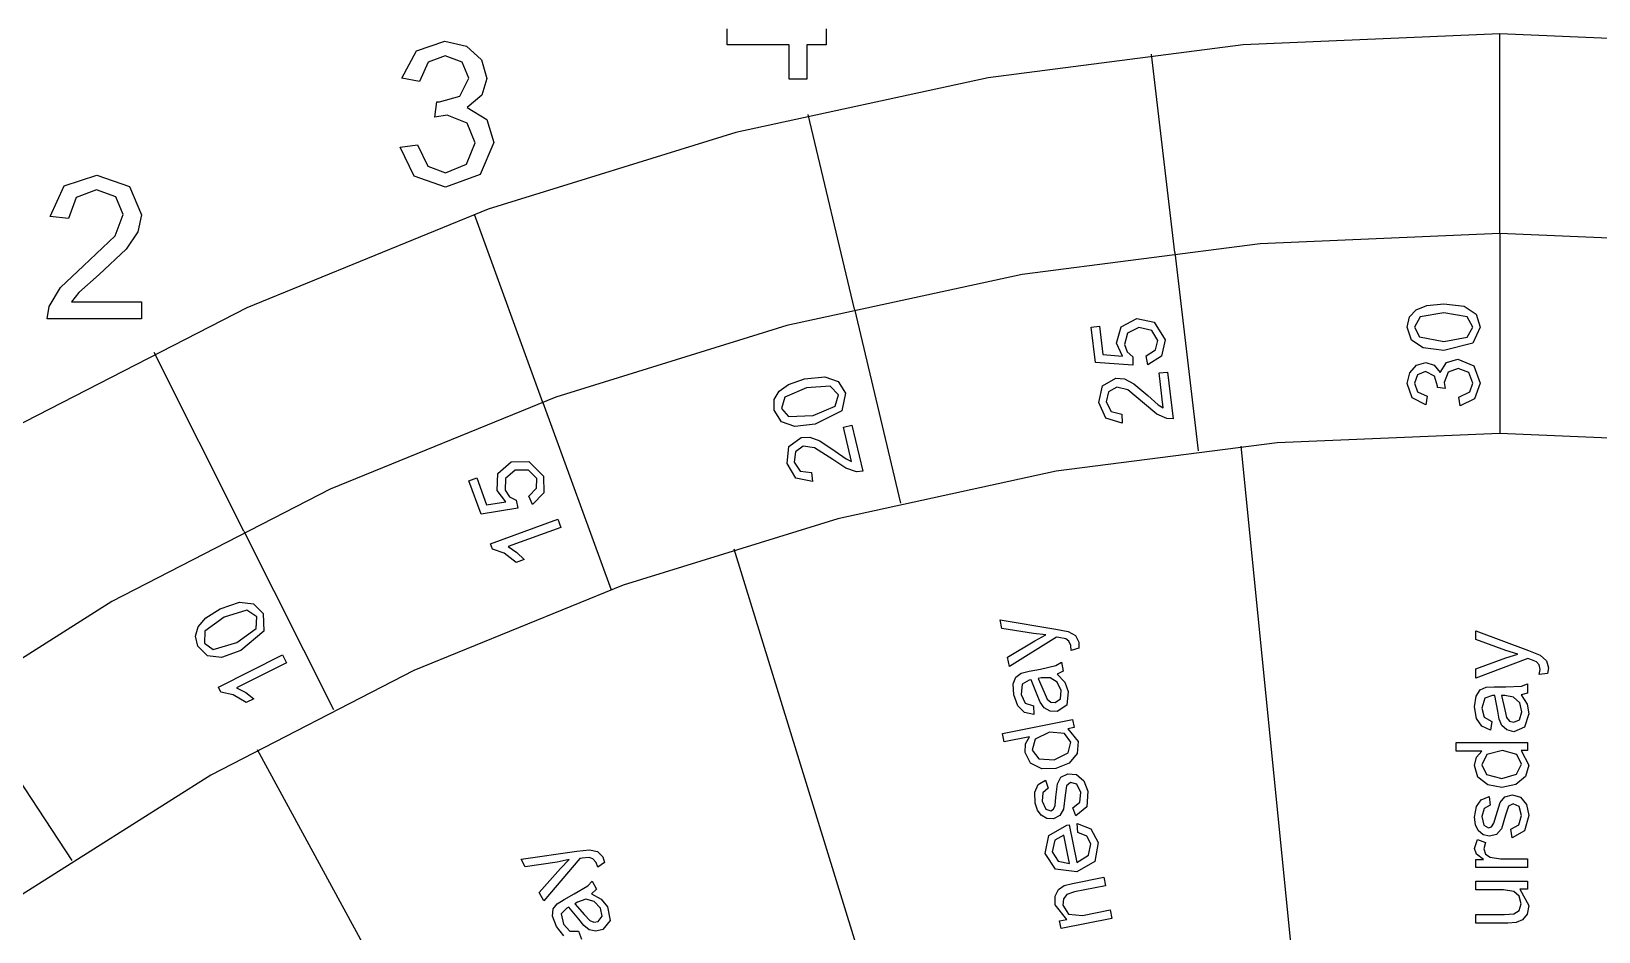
# Model space of a CAD drawing. Extents: x 7.9 to 57.9, y 5.2 to 55.2.
# Drawn here: x 18.2 to 33.88, y 35.25 to 44.26 of the extents above; entities that cross this region are included whole.
import ezdxf

# ---------------------------------------------------------------- set-up
doc = ezdxf.new("R2010")
doc.units = 0

msp = doc.modelspace()

# ---------------------------------------------------------------- linework, layer by layer
at = {"layer": 'dim'}
for p, q in [((32.890867, 44.23668), (30.32325, 44.127014)), ((35.458484, 44.127014), (32.890867, 44.23668)), ((30.32325, 44.127014), (27.770601, 43.798014)), ((27.770601, 43.798014), (25.247888, 43.249682)), ((25.247888, 43.249682), (22.770081, 42.482016)), ((22.770081, 42.482016), (20.352146, 41.495017)), ((20.352146, 41.495017), (18.009053, 40.288685))]:
    msp.add_line(p, q, dxfattribs=at)
at = {"layer": 'graphic border'}
for p, q in [((25.161157, 44.125777), (25.161157, 44.286908)), ((26.151383, 44.286908), (26.151383, 44.125777)), ((32.890866, 42.237456), (32.890866, 44.237703)), ((22.051041, 44.065425), (22.335218, 44.16308)), ((22.335218, 44.16308), (22.551037, 44.112301)), ((22.551037, 44.112301), (22.701426, 43.975584)), ((25.782245, 44.125777), (25.161157, 44.125777)), ((25.782245, 43.783007), (25.782245, 44.125777)), ((26.151383, 44.125777), (25.958025, 44.125777)), ((25.958025, 44.125777), (25.958025, 43.783007)), ((21.904558, 43.791992), (22.051041, 44.065425)), ((22.168228, 43.954099), (22.080338, 43.760742)), ((22.339124, 44.018552), (22.168228, 43.954099)), ((22.508068, 43.955076), (22.339124, 44.018552)), ((22.573498, 43.794921), (22.508068, 43.955076)), ((22.701426, 43.975584), (22.75416, 43.791013)), ((29.640278, 42.046956), (29.40808, 44.033974)), ((22.080338, 43.760742), (21.904558, 43.791992)), ((22.483655, 43.614258), (22.573498, 43.794921)), ((22.75416, 43.791013), (22.704356, 43.622072)), ((25.958025, 43.783007), (25.782245, 43.783007)), ((22.281508, 43.555664), (22.483655, 43.614258)), ((22.704356, 43.622072), (22.556896, 43.500977)), ((22.233656, 43.403222), (22.253188, 43.557516)), ((22.253188, 43.557516), (22.281508, 43.555664)), ((22.556896, 43.500977), (22.75416, 43.378909)), ((22.357679, 43.422748), (22.233656, 43.403222)), ((22.558849, 43.343646), (22.357679, 43.422748)), ((22.63795, 43.14443), (22.558849, 43.343646)), ((22.75416, 43.378909), (22.824472, 43.148442)), ((26.433639, 41.480748), (25.972392, 43.428079)), ((22.552013, 42.931542), (22.63795, 43.14443)), ((22.824472, 43.148442), (22.687754, 42.830085)), ((21.88698, 43.103409), (22.06276, 43.126852)), ((22.028581, 42.812506), (21.88698, 43.103521)), ((21.88698, 43.103521), (21.88698, 43.103409)), ((22.06276, 43.126852), (22.165298, 42.911034)), ((18.52675, 42.714695), (18.851943, 42.821139)), ((18.851943, 42.821139), (19.178112, 42.706882)), ((22.165298, 42.911034), (22.343031, 42.845605)), ((22.687754, 42.830085), (22.342054, 42.700204)), ((22.343031, 42.845605), (22.552013, 42.931542)), ((18.387103, 42.40708), (18.52675, 42.714695)), ((18.848036, 42.675637), (18.644913, 42.599466)), ((19.042371, 42.603374), (18.848036, 42.675637)), ((19.178112, 42.706882), (19.298228, 42.423683)), ((22.342054, 42.700204), (22.028581, 42.812506)), ((18.644913, 42.599466), (18.567765, 42.388533)), ((19.117565, 42.427593), (19.042371, 42.603374)), ((18.567765, 42.388533), (18.387103, 42.40708)), ((19.035535, 42.215681), (19.117565, 42.427593)), ((19.298228, 42.423683), (19.263072, 42.254738)), ((23.314312, 40.54677), (22.630285, 42.427956)), ((18.720108, 41.91295), (19.035535, 42.215681)), ((19.263072, 42.254738), (19.145885, 42.079936)), ((32.890866, 42.236685), (30.494423, 42.134329)), ((32.890866, 42.237456), (32.890866, 40.237208)), ((35.287309, 42.13433), (32.890866, 42.236685)), ((19.145885, 42.079936), (18.87538, 41.827984)), ((30.494423, 42.134329), (28.111951, 41.827263)), ((29.640278, 42.046956), (29.87245, 40.059938)), ((18.489641, 41.696153), (18.720108, 41.91295)), ((18.87538, 41.827984), (18.672257, 41.647322)), ((28.111951, 41.827263), (25.757419, 41.315485)), ((18.374407, 41.505728), (18.489641, 41.696153)), ((18.672257, 41.647322), (18.598038, 41.552596)), ((18.3539, 41.383657), (18.374407, 41.505728)), ((18.598038, 41.552596), (19.300181, 41.552601)), ((19.300181, 41.552601), (19.300181, 41.383657)), ((26.433639, 41.480748), (26.894859, 39.536063)), ((31.988336, 41.402178), (32.055239, 41.473964)), ((32.055239, 41.473964), (32.161696, 41.518401)), ((32.330661, 41.44418), (32.09577, 41.40267)), ((32.161696, 41.518401), (32.330661, 41.534514)), ((32.330661, 41.534514), (32.5343, 41.508638)), ((32.565066, 41.40267), (32.330661, 41.44418)), ((32.5343, 41.508638), (32.653945, 41.430991)), ((32.653945, 41.430991), (32.695942, 41.301094)), ((19.300181, 41.383657), (18.3539, 41.383657)), ((25.757419, 41.315485), (23.444799, 40.598997)), ((28.803728, 41.300601), (28.887155, 41.310352)), ((28.845058, 40.947006), (28.803728, 41.300601)), ((28.887155, 41.310352), (28.920321, 41.026603)), ((29.055577, 41.139762), (29.101719, 41.304456)), ((29.101719, 41.304456), (29.260119, 41.38787)), ((29.278708, 41.296134), (29.165776, 41.240161)), ((29.260119, 41.38787), (29.433549, 41.351108)), ((29.409921, 41.267222), (29.278708, 41.296134)), ((29.469927, 41.166067), (29.409921, 41.267222)), ((29.433549, 41.351108), (29.541713, 41.174458)), ((31.964894, 41.301091), (31.988336, 41.402178)), ((32.006891, 41.171192), (31.964894, 41.301091)), ((32.09577, 41.40267), (32.037657, 41.30012)), ((32.037657, 41.30012), (32.088933, 41.203428)), ((32.623669, 41.301097), (32.565066, 41.40267)), ((32.565556, 41.199034), (32.623669, 41.301097)), ((32.695942, 41.301094), (32.621713, 41.138476)), ((29.115905, 41.010622), (29.055577, 41.139762)), ((29.165776, 41.240161), (29.13542, 41.125496)), ((29.13542, 41.125496), (29.163722, 41.051611)), ((29.446948, 41.072425), (29.469927, 41.166067)), ((29.541713, 41.174458), (29.505927, 41.009502)), ((32.126536, 41.093544), (32.006891, 41.171192)), ((32.088933, 41.203428), (32.330661, 41.158013)), ((32.330661, 41.067668), (32.126536, 41.093544)), ((32.330661, 41.158013), (32.565556, 41.199034)), ((32.330661, 41.158013), (32.330661, 41.158013)), ((32.621713, 41.138476), (32.330661, 41.067666)), ((20.324497, 39.258251), (19.426899, 41.046832)), ((29.218343, 40.920821), (28.845058, 40.947006)), ((28.920321, 41.026603), (29.115905, 41.010622)), ((29.163722, 41.051611), (29.219433, 41.004039)), ((29.219433, 41.004039), (29.218343, 40.920821)), ((29.351559, 41.013584), (29.446948, 41.072425)), ((29.370034, 40.922818), (29.351559, 41.013584)), ((29.505927, 41.009502), (29.370034, 40.922818)), ((32.058731, 40.919205), (32.151028, 40.945584)), ((32.151028, 40.945584), (32.235509, 40.920687)), ((32.296065, 40.846948), (32.357107, 40.945595)), ((32.330661, 41.067666), (32.330661, 41.067668)), ((32.357107, 40.945595), (32.472356, 40.980755)), ((32.472356, 40.980755), (32.631556, 40.912387)), ((25.77336, 40.727203), (25.934055, 40.781847)), ((25.934055, 40.781847), (26.138173, 40.803629)), ((26.138173, 40.803629), (26.272499, 40.755668)), ((28.917088, 40.713535), (29.050776, 40.789638)), ((29.050776, 40.789638), (29.136728, 40.781997)), ((29.136728, 40.781997), (29.230353, 40.733941)), ((29.370034, 40.922818), (29.370034, 40.922818)), ((29.483319, 40.841168), (29.567231, 40.850976)), ((29.524079, 40.492448), (29.483319, 40.841168)), ((29.567231, 40.850976), (29.622167, 40.380972)), ((31.964963, 40.736077), (31.990363, 40.844)), ((31.990363, 40.844), (32.058731, 40.919205)), ((32.068992, 40.822514), (32.03725, 40.73803)), ((32.149078, 40.855232), (32.068992, 40.822514)), ((32.239423, 40.810306), (32.149078, 40.855232)), ((32.235509, 40.920687), (32.296065, 40.846948)), ((32.268723, 40.709216), (32.239423, 40.810306)), ((32.374614, 40.847913), (32.335059, 40.747316)), ((32.474235, 40.887471), (32.374614, 40.847913)), ((32.580692, 40.844495), (32.474235, 40.887471)), ((32.623669, 40.73999), (32.580692, 40.844495)), ((32.631556, 40.912387), (32.696506, 40.739514)), ((25.631475, 40.57413), (25.68002, 40.659411)), ((25.68002, 40.659411), (25.77336, 40.727203)), ((25.954887, 40.693947), (25.735899, 40.59939)), ((26.192547, 40.707614), (25.954887, 40.693947)), ((26.272994, 40.62229), (26.192547, 40.707614)), ((26.239984, 40.509577), (26.272994, 40.62229)), ((26.272499, 40.755668), (26.34332, 40.638955)), ((26.34332, 40.638955), (26.308594, 40.463602)), ((28.879274, 40.5449), (28.917088, 40.713535)), ((28.976383, 40.652125), (28.951772, 40.551408)), ((29.059324, 40.699678), (28.976383, 40.652125)), ((29.16934, 40.671237), (29.059324, 40.699678)), ((29.338014, 40.532145), (29.16934, 40.671237)), ((29.230353, 40.733941), (29.371197, 40.614212)), ((32.013797, 40.593969), (31.964963, 40.736077)), ((32.03725, 40.73803), (32.069478, 40.652569)), ((32.069478, 40.652569), (32.16617, 40.608619)), ((32.267664, 40.695061), (32.268723, 40.709216)), ((32.344822, 40.685298), (32.267664, 40.695061)), ((32.335059, 40.747316), (32.344822, 40.685298)), ((32.483024, 40.599838), (32.590948, 40.651114)), ((32.590948, 40.651114), (32.623669, 40.73999)), ((32.696506, 40.739514), (32.640345, 40.582756)), ((23.444799, 40.598997), (21.18806, 39.677798)), ((23.314312, 40.54677), (23.998364, 38.668231)), ((25.631976, 40.470362), (25.631475, 40.57413)), ((25.702798, 40.353649), (25.631976, 40.470362)), ((25.735899, 40.59939), (25.703002, 40.4862)), ((25.703002, 40.4862), (25.775194, 40.403939)), ((26.020881, 40.415492), (26.239984, 40.509577)), ((28.951022, 40.389561), (28.879274, 40.5449)), ((28.951772, 40.551408), (29.001397, 40.454941)), ((29.459073, 40.43026), (29.338014, 40.532145)), ((29.371197, 40.614212), (29.472722, 40.523811)), ((29.472722, 40.523811), (29.524079, 40.492448)), ((32.150533, 40.520717), (32.013797, 40.593969)), ((32.16617, 40.608619), (32.150533, 40.520717)), ((32.494745, 40.511935), (32.483024, 40.599838)), ((32.494819, 40.511946), (32.494745, 40.511935)), ((32.640345, 40.582756), (32.494819, 40.511946)), ((25.837123, 40.305688), (25.702798, 40.353649)), ((25.775194, 40.403939), (26.020881, 40.415492)), ((26.041715, 40.327583), (25.837123, 40.305688)), ((26.020881, 40.415492), (26.020881, 40.415492)), ((26.041716, 40.32758), (26.041715, 40.327583)), ((26.308594, 40.463602), (26.041716, 40.32758)), ((26.3248, 40.297813), (26.407007, 40.317296)), ((26.407007, 40.317296), (26.516132, 39.856848)), ((29.111917, 40.338058), (28.951022, 40.389561)), ((29.001397, 40.454941), (29.110644, 40.428869)), ((29.110644, 40.428869), (29.111917, 40.338058)), ((29.560346, 40.384081), (29.459073, 40.43026)), ((29.622167, 40.380972), (29.560346, 40.384081)), ((25.777204, 40.105312), (25.901154, 40.196417)), ((25.901154, 40.196417), (25.987412, 40.198805)), ((25.987412, 40.198805), (26.085983, 40.16194)), ((26.085983, 40.16194), (26.239774, 40.05937)), ((26.405759, 39.956177), (26.3248, 40.297813)), ((32.890864, 40.236686), (30.665596, 40.141642)), ((35.116132, 40.141642), (32.890864, 40.236686)), ((25.759221, 39.933426), (25.777204, 40.105312)), ((25.843233, 40.051201), (25.830482, 39.948305)), ((25.920095, 40.108061), (25.843233, 40.051201)), ((26.03267, 40.092584), (25.920095, 40.108061)), ((26.216351, 39.974013), (26.03267, 40.092584)), ((26.239774, 40.05937), (26.351108, 39.981369)), ((30.665596, 40.141642), (28.453301, 39.856509)), ((31.098644, 32.146252), (30.302104, 40.107563)), ((22.864152, 39.833829), (22.999046, 39.951523)), ((23.038297, 39.86655), (22.941318, 39.786042)), ((22.999046, 39.951523), (23.176282, 39.955749)), ((23.172643, 39.868677), (23.038297, 39.86655)), ((23.25436, 39.784088), (23.172643, 39.868677)), ((23.176282, 39.955749), (23.322267, 39.808804)), ((25.848517, 39.787466), (25.759221, 39.933426)), ((25.830482, 39.948305), (25.890971, 39.858254)), ((25.890971, 39.858254), (26.002506, 39.84504)), ((26.002506, 39.84504), (26.014304, 39.754989)), ((26.348417, 39.88687), (26.216351, 39.974013)), ((28.453301, 39.856509), (26.26695, 39.381287)), ((26.454368, 39.85276), (26.348417, 39.88687)), ((26.351108, 39.981369), (26.405759, 39.956177)), ((26.516132, 39.856848), (26.454368, 39.85276)), ((22.575083, 39.761356), (22.654012, 39.790084)), ((22.696843, 39.426824), (22.575083, 39.761356)), ((22.654012, 39.790084), (22.751721, 39.521632)), ((22.857235, 39.662933), (22.864152, 39.833829)), ((22.941318, 39.786042), (22.938224, 39.667467)), ((23.174346, 39.608417), (23.253593, 39.687669)), ((23.253593, 39.687669), (23.25436, 39.784088)), ((23.322267, 39.808804), (23.325487, 39.640041)), ((26.014304, 39.754989), (25.848517, 39.787466)), ((21.18806, 39.677798), (19.001173, 38.551888)), ((22.751721, 39.521632), (22.94572, 39.551187)), ((22.94572, 39.551187), (22.857235, 39.662933)), ((22.938224, 39.667467), (22.982795, 39.602098)), ((22.982795, 39.602098), (23.047975, 39.568655)), ((23.047975, 39.568655), (23.066107, 39.48743)), ((23.213248, 39.524356), (23.174346, 39.608417)), ((23.325487, 39.640041), (23.213248, 39.524356)), ((23.213248, 39.524356), (23.213248, 39.524356)), ((23.066107, 39.48743), (22.696843, 39.426824)), ((22.790971, 39.131085), (23.46646, 39.376943)), ((23.46646, 39.376943), (23.496525, 39.294342)), ((26.26695, 39.381287), (24.119517, 38.715977)), ((20.324497, 39.258251), (21.222095, 37.472316)), ((23.496525, 39.294342), (22.970176, 39.102767)), ((22.810345, 39.077854), (22.790971, 39.131085)), ((22.927013, 39.037166), (22.810345, 39.077854)), ((22.970176, 39.102767), (23.055638, 39.045008)), ((25.227247, 39.080981), (27.585289, 31.43717)), ((23.050035, 38.944748), (22.927013, 39.037166)), ((23.129882, 38.97381), (23.050035, 38.944748)), ((23.055638, 39.045008), (23.129882, 38.97381)), ((24.119517, 38.715977), (22.023974, 37.860578)), ((19.001173, 38.551888), (16.898108, 37.221268)), ((19.941722, 38.387736), (20.085483, 38.477968)), ((20.085483, 38.477968), (20.279075, 38.546238)), ((20.354125, 38.465348), (20.126024, 38.397239)), ((20.279075, 38.546238), (20.420841, 38.530547)), ((20.452079, 38.400876), (20.354125, 38.465348)), ((20.420841, 38.530547), (20.516671, 38.433313)), ((20.516671, 38.433313), (20.523322, 38.254678)), ((19.838962, 38.206067), (19.866532, 38.300245)), ((19.866532, 38.300245), (19.941722, 38.387736)), ((20.126024, 38.397239), (19.934746, 38.254726)), ((20.254458, 38.14151), (20.445954, 38.283588)), ((20.445954, 38.283588), (20.452079, 38.400876)), ((27.909272, 38.282865), (27.892284, 38.36911)), ((27.892284, 38.36911), (28.447878, 38.277464)), ((28.22728, 38.232521), (27.909272, 38.282865)), ((28.447878, 38.277464), (28.572881, 38.251818)), ((19.863382, 38.105212), (19.838962, 38.206067)), ((19.934746, 38.254726), (19.928841, 38.137)), ((19.928841, 38.137), (20.018058, 38.073606)), ((20.018058, 38.073606), (20.254458, 38.14151)), ((20.254458, 38.14151), (20.254458, 38.14151)), ((20.523322, 38.254678), (20.295007, 38.060776)), ((27.965803, 37.995862), (28.239614, 38.159792)), ((28.455878, 38.196419), (27.984112, 37.902911)), ((28.350215, 38.219902), (28.22728, 38.232521)), ((28.239614, 38.159792), (28.350215, 38.219902)), ((28.478468, 38.192914), (28.455878, 38.196419)), ((28.547863, 38.179209), (28.478468, 38.192914)), ((28.580263, 38.156224), (28.547863, 38.179209)), ((28.572881, 38.251818), (28.645551, 38.211381)), ((28.598904, 38.112116), (28.580263, 38.156224)), ((28.600959, 38.061254), (28.598904, 38.112116)), ((28.645551, 38.211381), (28.679642, 38.144431)), ((28.679642, 38.144431), (28.68005, 38.086776)), ((32.651336, 38.17276), (32.651336, 38.260662)), ((32.651336, 38.260662), (33.178745, 38.063371)), ((32.95362, 38.061907), (32.651336, 38.17276)), ((19.959211, 38.007977), (19.863382, 38.105212)), ((20.100977, 37.992289), (19.959211, 38.007977)), ((20.069179, 37.69544), (20.711556, 38.018057)), ((20.295003, 38.060777), (20.100977, 37.992289)), ((20.295007, 38.060776), (20.295003, 38.060777)), ((20.711556, 38.018057), (20.751007, 37.939505)), ((27.984112, 37.902911), (27.965803, 37.995862)), ((28.680046, 38.086783), (28.600959, 38.061254)), ((28.68005, 38.086776), (28.680046, 38.086783)), ((32.651336, 37.880242), (32.951664, 37.988165)), ((33.170929, 37.982308), (32.651336, 37.785505)), ((32.951664, 37.988165), (33.071798, 38.025768)), ((33.071798, 38.025768), (32.95362, 38.061907)), ((33.192414, 37.974502), (33.170929, 37.982308)), ((33.178745, 38.063371), (33.296434, 38.01405)), ((33.25785, 37.947642), (33.192414, 37.974502)), ((33.296434, 38.01405), (33.359918, 37.960331)), ((33.359918, 37.960331), (33.380424, 37.888058)), ((22.023974, 37.860578), (19.993294, 36.815091)), ((20.751007, 37.939505), (20.250459, 37.688117)), ((28.04958, 37.795422), (28.102749, 37.833767)), ((28.102749, 37.833767), (28.181437, 37.853743)), ((28.181437, 37.853743), (28.296429, 37.876393)), ((28.296429, 37.876393), (28.447756, 37.911675)), ((28.447756, 37.911675), (28.504265, 37.9457)), ((28.522008, 37.855623), (28.462641, 37.825997)), ((28.462641, 37.825997), (28.462649, 37.825963)), ((28.462649, 37.825963), (28.53836, 37.744816)), ((28.504265, 37.9457), (28.522008, 37.855623)), ((32.651336, 37.785505), (32.651336, 37.880242)), ((33.285198, 37.918832), (33.25785, 37.947642)), ((33.294961, 37.87195), (33.285198, 37.918832)), ((33.287155, 37.82165), (33.294961, 37.87195)), ((33.369687, 37.831413), (33.287155, 37.82165)), ((33.380424, 37.888058), (33.369682, 37.831408)), ((33.369682, 37.831408), (33.369687, 37.831413)), ((20.094603, 37.644818), (20.069179, 37.69544)), ((20.215205, 37.61795), (20.094603, 37.644818)), ((20.250459, 37.688117), (20.342051, 37.640669)), ((28.022567, 37.727884), (28.04958, 37.795422)), ((28.028092, 37.618975), (28.022567, 37.727884)), ((28.111818, 37.724559), (28.101938, 37.620579)), ((28.181273, 37.763615), (28.111818, 37.724559)), ((28.203895, 37.767532), (28.181273, 37.763615)), ((28.263896, 37.619581), (28.203895, 37.767532)), ((28.303073, 37.787072), (28.271453, 37.780833)), ((28.271453, 37.780833), (28.331781, 37.646384)), ((28.392053, 37.790172), (28.303073, 37.787072)), ((28.331781, 37.646384), (28.363848, 37.574559)), ((28.463176, 37.744951), (28.392053, 37.790172)), ((28.502197, 37.66056), (28.463176, 37.744951)), ((28.4943, 37.579369), (28.502197, 37.66056)), ((28.53836, 37.744816), (28.573816, 37.65325)), ((28.573816, 37.65325), (28.558476, 37.516341)), ((32.65527, 37.60634), (32.694826, 37.667382)), ((32.694826, 37.667382), (32.754404, 37.69473)), ((32.754404, 37.69473), (32.83547, 37.699122)), ((32.83547, 37.699122), (32.95267, 37.699122)), ((32.95267, 37.699122), (33.107964, 37.704493)), ((33.107964, 37.704493), (33.169982, 37.726956)), ((33.169982, 37.726956), (33.169982, 37.635148)), ((17.504624, 37.631066), (18.603649, 35.958901)), ((20.348126, 37.540439), (20.215205, 37.61795)), ((20.342051, 37.640669), (20.424058, 37.578575)), ((20.424058, 37.578575), (20.348126, 37.540439)), ((28.069045, 37.507091), (28.028092, 37.618975)), ((28.135318, 37.441006), (28.069045, 37.507091)), ((28.101938, 37.620579), (28.141243, 37.534749)), ((28.141243, 37.534749), (28.224867, 37.506923)), ((28.224867, 37.506923), (28.229976, 37.420331)), ((28.291932, 37.545468), (28.263896, 37.619581)), ((28.33247, 37.488746), (28.291932, 37.545468)), ((28.391077, 37.454002), (28.33247, 37.488746)), ((28.363848, 37.574559), (28.398818, 37.546108)), ((28.398818, 37.546108), (28.441901, 37.542162)), ((28.441901, 37.542162), (28.4943, 37.579369)), ((28.558476, 37.516341), (28.462417, 37.450633)), ((32.639634, 37.498414), (32.65527, 37.60634)), ((32.658181, 37.380725), (32.639634, 37.498414)), ((32.742165, 37.58583), (32.712375, 37.48572)), ((32.712375, 37.48572), (32.734362, 37.393909)), ((32.817857, 37.610727), (32.742165, 37.58583)), ((32.840822, 37.610198), (32.817857, 37.610727)), ((32.871099, 37.453441), (32.840822, 37.610198)), ((32.941875, 37.610209), (32.909667, 37.610195)), ((32.909667, 37.610195), (32.942875, 37.466622)), ((33.029777, 37.596053), (32.941875, 37.610209)), ((33.090819, 37.53794), (33.029777, 37.596053)), ((33.112806, 37.447596), (33.090819, 37.53794)), ((33.106011, 37.61758), (33.105982, 37.617524)), ((33.105982, 37.617524), (33.164582, 37.523275)), ((33.169982, 37.635148), (33.106011, 37.61758)), ((33.164582, 37.523275), (33.181674, 37.426583)), ((27.915114, 37.232331), (28.617527, 37.370687)), ((28.229976, 37.420331), (28.135318, 37.441006)), ((28.462417, 37.450633), (28.391077, 37.454002)), ((28.617527, 37.370687), (28.633287, 37.290677)), ((32.710433, 37.303078), (32.658181, 37.380725)), ((32.734362, 37.393909), (32.81103, 37.350449)), ((32.81103, 37.350449), (32.799309, 37.264499)), ((32.884275, 37.375307), (32.871099, 37.453441)), ((32.913085, 37.311823), (32.884275, 37.375307)), ((32.942875, 37.466622), (32.960443, 37.389954)), ((32.960443, 37.389954), (32.989254, 37.35528)), ((32.989254, 37.35528), (33.030764, 37.343083)), ((33.030764, 37.343083), (33.089364, 37.369462)), ((33.089364, 37.369462), (33.112806, 37.447596)), ((33.181674, 37.426583), (33.140164, 37.295217)), ((27.932008, 37.146566), (27.915114, 37.232331)), ((28.184033, 37.196208), (27.932008, 37.146566)), ((28.145238, 37.127843), (28.184033, 37.196208)), ((28.240854, 37.173061), (28.211518, 37.064254)), ((28.38625, 37.243509), (28.240854, 37.173061)), ((28.535428, 37.231583), (28.38625, 37.243509)), ((28.6003, 37.144816), (28.535428, 37.231583)), ((28.633287, 37.290677), (28.569083, 37.278031)), ((28.569083, 37.278031), (28.672816, 37.150638)), ((32.799309, 37.264499), (32.710433, 37.303078)), ((32.963875, 37.266407), (32.913085, 37.311823)), ((33.033219, 37.249315), (32.963875, 37.266407)), ((33.140164, 37.295217), (33.033219, 37.249315)), ((20.456286, 37.07015), (24.282315, 30.045463)), ((28.141732, 37.042043), (28.145238, 37.127843)), ((28.19716, 36.934998), (28.141732, 37.042043)), ((28.211518, 37.064254), (28.277443, 36.977198)), ((28.433046, 36.968029), (28.571066, 37.038019)), ((28.571066, 37.038019), (28.6003, 37.144816)), ((28.661361, 37.031915), (28.583502, 36.934454)), ((28.672816, 37.150638), (28.661361, 37.031915)), ((32.454052, 37.053484), (32.454052, 37.140897)), ((32.454052, 37.140897), (33.169961, 37.140897)), ((32.71092, 37.053484), (32.454052, 37.053484)), ((32.659644, 36.993905), (32.71092, 37.053484)), ((32.762188, 37.019794), (32.712378, 36.918708)), ((32.918459, 37.060813), (32.762188, 37.019794)), ((33.062519, 37.020281), (32.918459, 37.060813)), ((33.109401, 36.922613), (33.062519, 37.020281)), ((33.169953, 37.05935), (33.104516, 37.05935)), ((33.104516, 37.05935), (33.181674, 36.91431)), ((33.169961, 37.140897), (33.169953, 37.05935)), ((28.307513, 36.877598), (28.19716, 36.934998)), ((28.277443, 36.977198), (28.433046, 36.968029)), ((28.450505, 36.87939), (28.307513, 36.877598)), ((28.433046, 36.968029), (28.433046, 36.968029)), ((28.583502, 36.934454), (28.450505, 36.87939)), ((32.639615, 36.9104), (32.659644, 36.993905)), ((32.67331, 36.794663), (32.639615, 36.9104)), ((32.712378, 36.918708), (32.760236, 36.82055)), ((33.060077, 36.823479), (33.109401, 36.922613)), ((33.181674, 36.91431), (33.14749, 36.80004)), ((19.993294, 36.815091), (18.040448, 35.579514)), ((28.238254, 36.642983), (28.271997, 36.719308)), ((28.271997, 36.719308), (28.344724, 36.764494)), ((28.344724, 36.764494), (28.372834, 36.68243)), ((28.450335, 36.592183), (28.465478, 36.727561)), ((28.465478, 36.727561), (28.499287, 36.79345)), ((28.499287, 36.79345), (28.569013, 36.828596)), ((28.554584, 36.707276), (28.542722, 36.613358)), ((28.59558, 36.741724), (28.554584, 36.707276)), ((28.569013, 36.828596), (28.655467, 36.819251)), ((28.65826, 36.724207), (28.59558, 36.741724)), ((28.655467, 36.819251), (28.728652, 36.758511)), ((28.699583, 36.640765), (28.65826, 36.724207)), ((28.728652, 36.758511), (28.770393, 36.655242)), ((32.770491, 36.717016), (32.67331, 36.794663)), ((32.760236, 36.82055), (32.911133, 36.781482)), ((32.911133, 36.69114), (32.770491, 36.717016)), ((32.911133, 36.781482), (33.060077, 36.823479)), ((32.911133, 36.781482), (32.911133, 36.781482)), ((33.052264, 36.719464), (32.911133, 36.69114)), ((33.14749, 36.80004), (33.052264, 36.719464)), ((28.241672, 36.534654), (28.238254, 36.642983)), ((28.318111, 36.63681), (28.31136, 36.55485)), ((28.31136, 36.55485), (28.347709, 36.473912)), ((28.372834, 36.68243), (28.318111, 36.63681)), ((28.443301, 36.511661), (28.450335, 36.592183)), ((28.542722, 36.613358), (28.52747, 36.473479)), ((28.690393, 36.543391), (28.699583, 36.640765)), ((28.770393, 36.655242), (28.759011, 36.495719)), ((32.657167, 36.500209), (32.705025, 36.568577)), ((32.705025, 36.568577), (32.785115, 36.598853)), ((32.785115, 36.598853), (32.796836, 36.512906)), ((32.896464, 36.539277), (32.942369, 36.59739)), ((32.942369, 36.59739), (33.017572, 36.618398)), ((33.017572, 36.618398), (33.10059, 36.592522)), ((33.10059, 36.592522), (33.160656, 36.51878)), ((28.266935, 36.461985), (28.241672, 36.534654)), ((28.302609, 36.412271), (28.266935, 36.461985)), ((28.359402, 36.37916), (28.302609, 36.412271)), ((28.347709, 36.473912), (28.398706, 36.457584)), ((28.398706, 36.457584), (28.426816, 36.474069)), ((28.490025, 36.408367), (28.42519, 36.376181)), ((28.426816, 36.474069), (28.443301, 36.511661)), ((28.52747, 36.473479), (28.490025, 36.408367)), ((28.619648, 36.488146), (28.690393, 36.543391)), ((28.649863, 36.405504), (28.619648, 36.488146)), ((28.759011, 36.495719), (28.649854, 36.405534)), ((28.649854, 36.405534), (28.649863, 36.405504)), ((32.639599, 36.393262), (32.657167, 36.500209)), ((32.650341, 36.31708), (32.639599, 36.393262)), ((32.734328, 36.478722), (32.711865, 36.399609)), ((32.711865, 36.399609), (32.731894, 36.313173)), ((32.796836, 36.512906), (32.734328, 36.478722)), ((32.83298, 36.331733), (32.855443, 36.40938)), ((32.855443, 36.40938), (32.896464, 36.539277)), ((32.950191, 36.412301), (32.908193, 36.278007)), ((32.979977, 36.502156), (32.950191, 36.412301)), ((33.026859, 36.528032), (32.979977, 36.502156)), ((33.084972, 36.498733), (33.026859, 36.528032)), ((33.081556, 36.315117), (33.109393, 36.408877)), ((33.109393, 36.408877), (33.084972, 36.498733)), ((33.181664, 36.409393), (33.139666, 36.255078)), ((33.160656, 36.51878), (33.181664, 36.409393)), ((28.42519, 36.376181), (28.359402, 36.37916)), ((28.377591, 36.211016), (28.560337, 36.314205)), ((28.560337, 36.314205), (28.583437, 36.318215)), ((28.583437, 36.318215), (28.658183, 35.938739)), ((28.669972, 36.240238), (28.663438, 36.331527)), ((28.663438, 36.331527), (28.800043, 36.277305)), ((28.669978, 36.240196), (28.669972, 36.240238)), ((28.759991, 36.202677), (28.669978, 36.240196)), ((28.800043, 36.277305), (28.871856, 36.140141)), ((32.675741, 36.26141), (32.650341, 36.31708)), ((32.725065, 36.217946), (32.675741, 36.26141)), ((32.731894, 36.313173), (32.778772, 36.287296)), ((32.778772, 36.287296), (32.809538, 36.298038)), ((32.809538, 36.298038), (32.83298, 36.331733)), ((32.908193, 36.278007), (32.85887, 36.22136)), ((33.001469, 36.274583), (33.081556, 36.315117)), ((33.015148, 36.18766), (33.001469, 36.274583)), ((33.139666, 36.255078), (33.015138, 36.187686)), ((28.340959, 36.030594), (28.377591, 36.211016)), ((28.440467, 36.162181), (28.411683, 36.045519)), ((28.530355, 36.213732), (28.440467, 36.162181)), ((28.58632, 35.929606), (28.530355, 36.213732)), ((28.800856, 36.126611), (28.759991, 36.202677)), ((28.777248, 36.011465), (28.800856, 36.126611)), ((28.871856, 36.140141), (28.838258, 35.949365)), ((32.639626, 36.080223), (32.667949, 36.170568)), ((32.657194, 36.023576), (32.639626, 36.080223)), ((32.667949, 36.170568), (32.749502, 36.140289)), ((32.789036, 36.20231), (32.725065, 36.217946)), ((32.749502, 36.140289), (32.730452, 36.075828)), ((32.730452, 36.075828), (32.74802, 36.024065)), ((32.85887, 36.22136), (32.789036, 36.20231)), ((33.015138, 36.187686), (33.015148, 36.18766)), ((23.097246, 35.974329), (23.654784, 36.053297)), ((23.139284, 35.897134), (23.097246, 35.974329)), ((23.457774, 35.944344), (23.139284, 35.897134)), ((23.686692, 35.978366), (23.324487, 35.557036)), ((23.578844, 35.969126), (23.457774, 35.944344)), ((23.491322, 35.878649), (23.578844, 35.969126)), ((23.654784, 36.053297), (23.781731, 36.066264)), ((23.709293, 35.981786), (23.686692, 35.978366)), ((23.779605, 35.989494), (23.709293, 35.981786)), ((23.817402, 35.977268), (23.779605, 35.989494)), ((23.781731, 36.066264), (23.863174, 36.04945)), ((23.848398, 35.940765), (23.817402, 35.977268)), ((23.865597, 35.892859), (23.848398, 35.940765)), ((23.863174, 36.04945), (23.915748, 35.995782)), ((23.933409, 35.940904), (23.865597, 35.892859)), ((23.915748, 35.995782), (23.933405, 35.940896)), ((23.933405, 35.940896), (23.933409, 35.940904)), ((28.445658, 35.873031), (28.340959, 36.030594)), ((28.411683, 36.045519), (28.471175, 35.953214)), ((28.471175, 35.953214), (28.58632, 35.929606)), ((28.58632, 35.929606), (28.58632, 35.929606)), ((28.838258, 35.949365), (28.658002, 35.84617)), ((28.658183, 35.938739), (28.777248, 36.011465)), ((32.651336, 35.888795), (32.651336, 35.967905)), ((32.651336, 35.967905), (32.729957, 35.967905)), ((32.729957, 35.967905), (32.657194, 36.023576)), ((32.74802, 36.024065), (32.795875, 35.991347)), ((32.795875, 35.991347), (32.898427, 35.976689)), ((32.898427, 35.976689), (33.169945, 35.976689)), ((33.169945, 35.976689), (33.169953, 35.888795)), ((23.27918, 35.640237), (23.491322, 35.878649)), ((28.658002, 35.84617), (28.445658, 35.873031)), ((28.615619, 35.730325), (28.928494, 35.791952)), ((28.928494, 35.791952), (28.945482, 35.705707)), ((33.169953, 35.888795), (32.651336, 35.888795)), ((23.324487, 35.557036), (23.27918, 35.640237)), ((23.52751, 35.569236), (23.63044, 35.625287)), ((23.63044, 35.625287), (23.764253, 35.704272)), ((23.764253, 35.704272), (23.807976, 35.75366)), ((23.804117, 35.626986), (23.804109, 35.626945)), ((23.804109, 35.626945), (23.900647, 35.572198)), ((23.851883, 35.673032), (23.804117, 35.626986)), ((23.807976, 35.75366), (23.851883, 35.673032)), ((28.442414, 35.515523), (28.442573, 35.603153)), ((28.442573, 35.603153), (28.474276, 35.669623)), ((28.474276, 35.669623), (28.532716, 35.709006)), ((28.559366, 35.61919), (28.52476, 35.575044)), ((28.532716, 35.709006), (28.615619, 35.730325)), ((28.635961, 35.64474), (28.559366, 35.61919)), ((28.945482, 35.705707), (28.635961, 35.64474)), ((32.65131, 35.664164), (32.65131, 35.752066)), ((32.65131, 35.752066), (33.169927, 35.752066)), ((32.929175, 35.664164), (32.65131, 35.664164)), ((33.030751, 35.649506), (32.929175, 35.664164)), ((33.085932, 35.600672), (33.030751, 35.649506)), ((33.169953, 35.673435), (33.093772, 35.673435)), ((33.093772, 35.673435), (33.181674, 35.508864)), ((33.169927, 35.752066), (33.169953, 35.673435)), ((23.413626, 35.401573), (23.41917, 35.474101)), ((23.41917, 35.474101), (23.458416, 35.526609)), ((23.458416, 35.526609), (23.52751, 35.569236)), ((23.554318, 35.483183), (23.499751, 35.425118)), ((23.574741, 35.493701), (23.554318, 35.483183)), ((23.676299, 35.370512), (23.574741, 35.493701)), ((23.663485, 35.542034), (23.635204, 35.526621)), ((23.635204, 35.526621), (23.733032, 35.416413)), ((23.747453, 35.571642), (23.663485, 35.542034)), ((23.828854, 35.549798), (23.747453, 35.571642)), ((23.891369, 35.480973), (23.828854, 35.549798)), ((23.908149, 35.401142), (23.891369, 35.480973)), ((23.900647, 35.572198), (23.9619, 35.495454)), ((23.9619, 35.495454), (23.988271, 35.360237)), ((28.558161, 35.370091), (28.442414, 35.515523)), ((28.52476, 35.575044), (28.520745, 35.512038)), ((28.520745, 35.512038), (28.574503, 35.423578)), ((28.715056, 35.409953), (28.992955, 35.464691)), ((28.992955, 35.464691), (29.009943, 35.378446)), ((33.03174, 35.42487), (33.086435, 35.46003)), ((33.105961, 35.526446), (33.085932, 35.600672)), ((33.086435, 35.46003), (33.105961, 35.526446)), ((33.181674, 35.508864), (33.164079, 35.422917)), ((23.451508, 35.299313), (23.413626, 35.401573)), ((23.524081, 35.204825), (23.451508, 35.299313)), ((23.499751, 35.425118), (23.521466, 35.322952)), ((23.521466, 35.322952), (23.584682, 35.252839)), ((23.725239, 35.308192), (23.676299, 35.370512)), ((23.780902, 35.266217), (23.725239, 35.308192)), ((23.733032, 35.416413), (23.785127, 35.357483)), ((23.785127, 35.357483), (23.827012, 35.34081)), ((23.827012, 35.34081), (23.869301, 35.34995)), ((23.869301, 35.34995), (23.908149, 35.401142)), ((23.988271, 35.360237), (23.916301, 35.268775)), ((28.485812, 35.35584), (28.558161, 35.370091)), ((28.501101, 35.278218), (28.485812, 35.35584)), ((29.009943, 35.378446), (28.501101, 35.278218)), ((28.574503, 35.423578), (28.715056, 35.409953)), ((32.651323, 35.331596), (32.651323, 35.419498)), ((32.651323, 35.419498), (32.938956, 35.419498)), ((32.972651, 35.331596), (32.651323, 35.331596)), ((32.938956, 35.419498), (33.03174, 35.42487)), ((33.054693, 35.336967), (32.972651, 35.331596)), ((33.12013, 35.363828), (33.054693, 35.336967)), ((33.164079, 35.422917), (33.12013, 35.363828)), ((23.584682, 35.252839), (23.672801, 35.251335)), ((23.672801, 35.251335), (23.703611, 35.170248)), ((23.847227, 35.250622), (23.780902, 35.266217)), ((23.916301, 35.268775), (23.847227, 35.250622))]:
    msp.add_line(p, q, dxfattribs=at)

doc.saveas('drawing.dxf')
